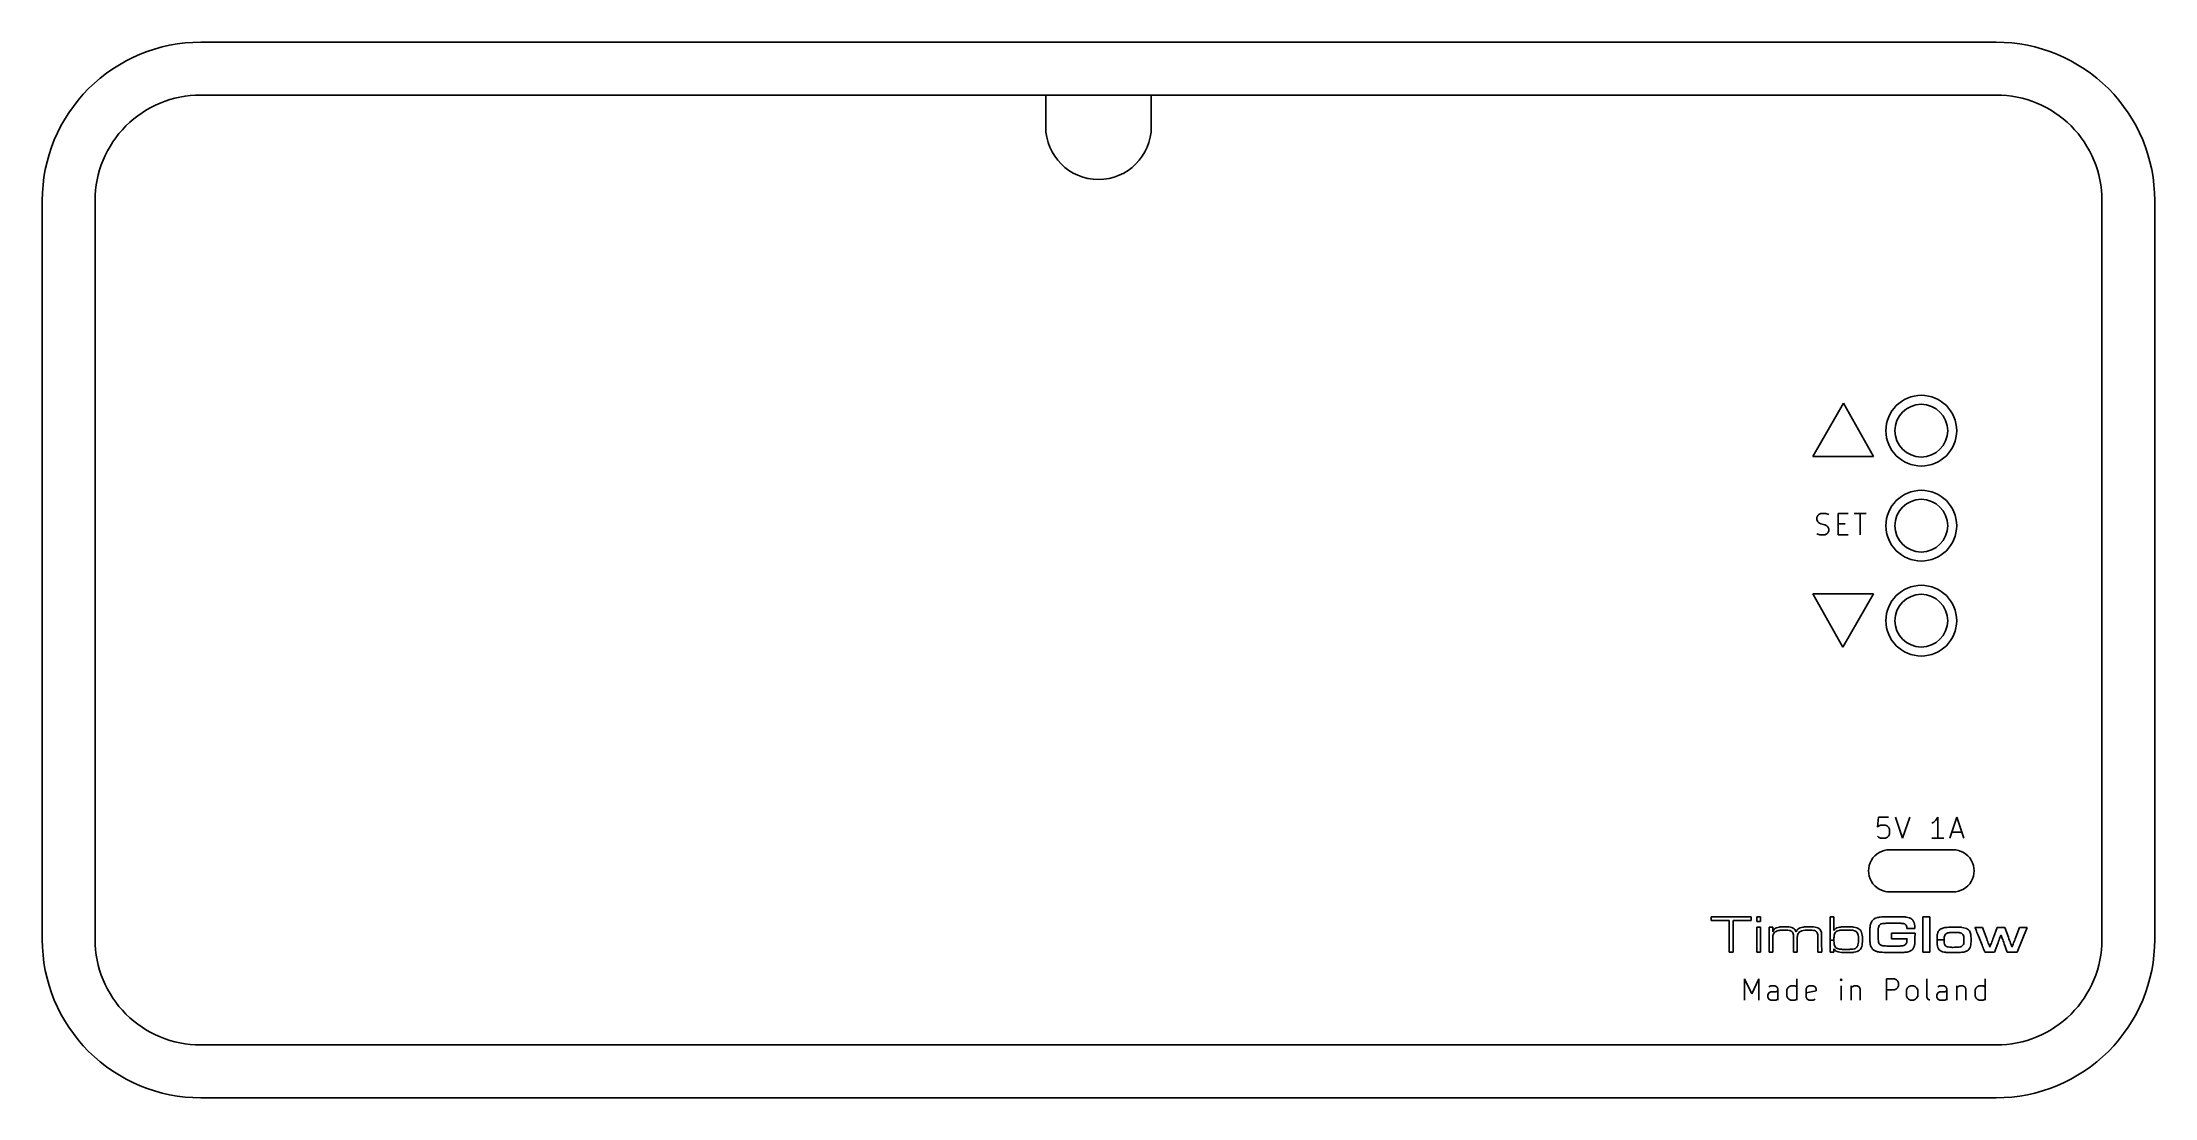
# Model space of a CAD drawing. Extents: x 15 to 215, y -115 to -15.
import ezdxf

# ---------------------------------------------------------------- set-up
doc = ezdxf.new("R2010")
doc.units = 0
doc.layers.add('BLACK', color=7, linetype='CONTINUOUS')

msp = doc.modelspace()

# ---------------------------------------------------------------- linework, layer by layer
at = {"layer": 'BLACK', "linetype": 'CONTINUOUS'}
for p, q in [((199.99999, -14.999997), (29.999986, -14.999996)), ((29.99999, -20), (199.99998, -20)), ((109.999988, -22.999999), (109.999988, -20)), ((119.999988, -22.999999), (119.999988, -20)), ((14.999988, -29.99998), (14.999984, -99.999993)), ((19.999985, -99.999994), (19.99999, -30)), ((209.999988, -29.999999), (209.999982, -99.999986)), ((214.999984, -99.999965), (214.999983, -29.999997)), ((185.52499, -49.20006), (182.625, -54.25)), ((188.375, -54.25), (185.52499, -49.20006)), ((182.625, -54.25), (188.375, -54.25)), ((183.011904, -60.04059), (183.107142, -59.850114)), ((183.107142, -59.850114), (183.20238, -59.754876)), ((183.20238, -59.754876), (183.392856, -59.659638)), ((183.392856, -59.659638), (183.869047, -59.659638)), ((183.869047, -59.659638), (184.154761, -59.754876)), ((185.011904, -61.659638), (185.011904, -59.659638)), ((185.011904, -59.659638), (185.964285, -59.659638)), ((186.535714, -59.659638), (187.678571, -59.659638)), ((187.107142, -61.659638), (187.107142, -59.659638)), ((183.011904, -60.231066), (183.011904, -60.04059)), ((183.107142, -60.421542), (183.011904, -60.231066)), ((183.011904, -61.5644), (183.297618, -61.659638)), ((183.20238, -60.51678), (183.107142, -60.421542)), ((183.392856, -60.612019), (183.20238, -60.51678)), ((183.297618, -61.659638), (183.773809, -61.659638)), ((183.773809, -60.707257), (183.392856, -60.612019)), ((183.964285, -60.802495), (183.773809, -60.707257)), ((183.773809, -61.659638), (183.964285, -61.5644)), ((184.059523, -60.897733), (183.964285, -60.802495)), ((183.964285, -61.5644), (184.059523, -61.469161)), ((184.154761, -61.088209), (184.059523, -60.897733)), ((184.059523, -61.469161), (184.154761, -61.278685)), ((184.154761, -61.278685), (184.154761, -61.088209)), ((185.011904, -60.612019), (185.678571, -60.612019)), ((185.964285, -61.659638), (185.011904, -61.659638)), ((182.625, -67.25), (185.47501, -72.29994)), ((188.375, -67.25), (182.625, -67.25)), ((185.47501, -72.29994), (188.375, -67.25)), ((188.845237, -88.409638), (188.749999, -89.362019)), ((188.749999, -89.362019), (188.845237, -89.26678)), ((189.797618, -88.409638), (188.845237, -88.409638)), ((188.845237, -89.26678), (189.035713, -89.171542)), ((189.035713, -89.171542), (189.511904, -89.171542)), ((189.511904, -89.171542), (189.70238, -89.26678)), ((189.70238, -89.26678), (189.797618, -89.362019)), ((189.797618, -89.362019), (189.892856, -89.552495)), ((189.892856, -89.552495), (189.892856, -90.028685)), ((190.464285, -88.409638), (191.130951, -90.409638)), ((191.130951, -90.409638), (191.797618, -88.409638)), ((194.083333, -88.885828), (193.892857, -88.981066)), ((194.273809, -88.695352), (194.083333, -88.885828)), ((194.464285, -88.409638), (194.273809, -88.695352)), ((194.464285, -90.409638), (194.464285, -88.409638)), ((195.607143, -90.409638), (196.273809, -88.409638)), ((195.797619, -89.838209), (196.75, -89.838209)), ((196.273809, -88.409638), (196.940476, -90.409638)), ((188.845237, -90.3144), (188.749999, -90.219161)), ((189.035713, -90.409638), (188.845237, -90.3144)), ((189.511904, -90.409638), (189.035713, -90.409638)), ((189.70238, -90.3144), (189.511904, -90.409638)), ((189.797618, -90.219161), (189.70238, -90.3144)), ((189.892856, -90.028685), (189.797618, -90.219161)), ((195.899954, -91.5), (189.911313, -91.499999)), ((195.035714, -90.409638), (193.892857, -90.409638)), ((189.9, -95.500033), (195.899947, -95.50006)), ((172.995809, -98.0387), (172.995809, -97.870265)), ((172.995809, -97.870265), (174.895755, -97.870265)), ((174.895755, -97.870265), (176.795702, -97.870265)), ((176.795702, -97.870265), (176.795702, -98.0387)), ((177.32122, -98.06565), (177.32122, -97.843316)), ((177.32122, -97.843316), (177.496392, -97.843316)), ((177.496392, -97.843316), (177.671564, -97.843316)), ((177.671564, -97.843316), (177.671564, -98.06565)), ((184.274217, -99.527666), (184.274217, -97.843316)), ((184.274217, -97.843316), (184.449389, -97.843316)), ((184.449389, -97.843316), (184.624562, -97.843316)), ((184.624562, -97.843316), (184.624562, -98.505774)), ((188.410929, -98.072275), (188.538809, -97.996991)), ((188.538809, -97.996991), (188.683502, -97.942367)), ((188.683502, -97.942367), (188.724558, -97.931479)), ((188.724558, -97.931479), (188.809063, -97.913539)), ((188.809063, -97.913539), (188.906558, -97.89786)), ((188.906558, -97.89786), (189.018602, -97.884358)), ((189.018602, -97.884358), (189.146751, -97.872946)), ((189.146751, -97.872946), (189.292561, -97.863538)), ((189.292561, -97.863538), (189.457592, -97.85605)), ((189.457592, -97.85605), (189.643398, -97.850396)), ((189.643398, -97.850396), (189.851537, -97.84649)), ((189.851537, -97.84649), (190.083566, -97.844247)), ((190.083566, -97.844247), (190.324403, -97.843578)), ((190.324403, -97.843578), (190.537081, -97.844068)), ((190.537081, -97.844068), (190.724835, -97.845582)), ((190.724835, -97.845582), (190.889677, -97.848193)), ((190.889677, -97.848193), (191.033614, -97.851971)), ((191.033614, -97.851971), (191.158657, -97.856988)), ((191.158657, -97.856988), (191.266816, -97.863316)), ((191.266816, -97.863316), (191.360099, -97.871025)), ((191.360099, -97.871025), (191.440517, -97.880188)), ((191.440517, -97.880188), (191.469761, -97.884311)), ((191.469761, -97.884311), (191.63851, -97.916892)), ((191.63851, -97.916892), (191.784639, -97.961611)), ((191.784639, -97.961611), (191.909417, -98.019899)), ((193.046312, -99.534403), (193.046312, -97.85679)), ((193.046312, -97.85679), (193.376445, -97.85679)), ((193.376445, -97.85679), (193.706578, -97.85679)), ((193.706578, -97.85679), (193.706578, -99.534403)), ((172.995809, -98.207135), (172.995809, -98.0387)), ((173.844721, -98.207135), (172.995809, -98.207135)), ((174.693633, -98.207135), (173.844721, -98.207135)), ((174.693633, -99.709576), (174.693633, -98.207135)), ((174.693633, -101.212016), (174.693633, -99.709576)), ((175.94679, -98.207135), (175.097877, -98.207135)), ((175.097877, -98.207135), (175.097877, -99.709576)), ((175.097877, -99.709576), (175.097877, -101.212016)), ((176.795702, -98.207135), (175.94679, -98.207135)), ((176.795702, -98.0387), (176.795702, -98.207135)), ((177.32122, -98.287984), (177.32122, -98.06565)), ((177.496392, -98.287984), (177.32122, -98.287984)), ((177.32122, -100.026233), (177.32122, -98.840451)), ((177.32122, -98.840451), (177.496392, -98.840451)), ((177.671564, -98.287984), (177.496392, -98.287984)), ((177.496392, -98.840451), (177.671564, -98.840451)), ((177.671564, -98.06565), (177.671564, -98.287984)), ((177.671564, -98.840451), (177.671564, -100.026233)), ((178.480053, -100.026233), (178.480053, -98.840451)), ((178.480053, -98.840451), (178.655225, -98.840451)), ((178.655225, -98.840451), (178.830397, -98.840451)), ((178.830397, -98.840451), (178.830397, -99.057858)), ((178.830397, -99.057858), (178.830397, -99.275265)), ((178.830397, -99.275265), (178.877497, -99.181118)), ((178.835851, -99.993523), (178.83493, -100.10955)), ((178.836917, -99.897443), (178.835851, -99.993523)), ((178.838219, -99.819047), (178.836917, -99.897443)), ((178.839848, -99.756072), (178.838219, -99.819047)), ((178.841895, -99.706255), (178.839848, -99.756072)), ((178.84445, -99.667332), (178.841895, -99.706255)), ((178.847606, -99.63704), (178.84445, -99.667332)), ((178.851452, -99.613117), (178.847606, -99.63704)), ((178.85608, -99.593298), (178.851452, -99.613117)), ((178.861581, -99.575322), (178.85608, -99.593298)), ((178.868046, -99.556923), (178.861581, -99.575322)), ((178.912963, -99.454998), (178.868046, -99.556923)), ((178.877497, -99.181118), (178.93464, -99.086335)), ((178.973541, -99.365184), (178.912963, -99.454998)), ((178.93464, -99.086335), (179.004376, -99.007486)), ((179.050246, -99.292221), (178.973541, -99.365184)), ((179.004376, -99.007486), (179.088999, -98.943322)), ((179.146303, -99.233082), (179.050246, -99.292221)), ((179.088999, -98.943322), (179.190803, -98.892595)), ((179.264939, -99.184744), (179.146303, -99.233082)), ((179.190803, -98.892595), (179.312082, -98.854056)), ((179.343158, -99.161281), (179.264939, -99.184744)), ((179.312082, -98.854056), (179.455131, -98.826458)), ((179.432577, -99.141265), (179.343158, -99.161281)), ((179.530625, -99.12658), (179.432577, -99.141265)), ((179.455131, -98.826458), (179.550744, -98.814793)), ((179.641834, -99.116706), (179.530625, -99.12658)), ((179.550744, -98.814793), (179.626657, -98.809004)), ((179.626657, -98.809004), (179.720625, -98.804706)), ((179.770734, -99.111122), (179.641834, -99.116706)), ((179.720625, -98.804706), (179.826722, -98.801904)), ((179.921856, -99.109308), (179.770734, -99.111122)), ((179.826722, -98.801904), (179.939022, -98.800604)), ((179.922028, -99.109308), (179.921856, -99.109308)), ((180.097397, -99.112306), (179.922028, -99.109308)), ((179.939022, -98.800604), (180.051599, -98.800811)), ((180.051599, -98.800811), (180.158525, -98.802531)), ((180.248242, -99.122139), (180.097397, -99.112306)), ((180.158525, -98.802531), (180.253876, -98.805769)), ((180.376329, -99.139721), (180.248242, -99.122139)), ((180.253876, -98.805769), (180.331724, -98.810531)), ((180.331724, -98.810531), (180.366878, -98.814038)), ((180.366878, -98.814038), (180.520079, -98.839414)), ((180.483423, -99.165969), (180.376329, -99.139721)), ((180.57129, -99.201801), (180.483423, -99.165969)), ((180.520079, -98.839414), (180.650358, -98.875819)), ((180.641698, -99.248133), (180.57129, -99.201801)), ((180.696411, -99.305881), (180.641698, -99.248133)), ((180.650358, -98.875819), (180.759927, -98.924553)), ((180.737196, -99.375962), (180.696411, -99.305881)), ((180.76582, -99.459292), (180.737196, -99.375962)), ((180.759927, -98.924553), (180.850996, -98.986918)), ((180.784047, -99.556789), (180.76582, -99.459292)), ((180.785737, -99.576506), (180.784047, -99.556789)), ((180.788034, -99.62556), (180.785737, -99.576506)), ((180.790172, -99.696804), (180.788034, -99.62556)), ((180.792109, -99.787445), (180.790172, -99.696804)), ((180.793803, -99.89469), (180.792109, -99.787445)), ((180.795211, -100.015745), (180.793803, -99.89469)), ((180.850996, -98.986918), (180.925776, -99.064215)), ((180.925776, -99.064215), (180.986478, -99.157744)), ((180.986478, -99.157744), (181.001458, -99.187447)), ((181.001458, -99.187447), (181.043469, -99.275473)), ((181.043469, -99.275473), (181.08322, -99.201392)), ((181.08322, -99.201392), (181.145562, -99.10456)), ((181.145562, -99.10456), (181.221221, -99.0237)), ((181.15569, -99.978943), (181.154297, -100.091872)), ((181.157272, -99.885505), (181.15569, -99.978943)), ((181.159117, -99.809312), (181.157272, -99.885505)), ((181.161302, -99.748112), (181.159117, -99.809312)), ((181.163901, -99.699657), (181.161302, -99.748112)), ((181.166991, -99.661698), (181.163901, -99.699657)), ((181.170646, -99.631985), (181.166991, -99.661698)), ((181.174942, -99.60827), (181.170646, -99.631985)), ((181.179954, -99.588302), (181.174942, -99.60827)), ((181.195371, -99.540576), (181.179954, -99.588302)), ((181.240189, -99.443651), (181.195371, -99.540576)), ((181.221221, -99.0237), (181.312686, -98.957305)), ((181.300199, -99.360296), (181.240189, -99.443651)), ((181.376677, -99.289939), (181.300199, -99.360296)), ((181.312686, -98.957305), (181.422445, -98.903869)), ((181.470898, -99.232012), (181.376677, -99.289939)), ((181.422445, -98.903869), (181.552987, -98.861883)), ((181.58414, -99.185943), (181.470898, -99.232012)), ((181.552987, -98.861883), (181.693017, -98.832172)), ((181.717678, -99.151162), (181.58414, -99.185943)), ((181.693017, -98.832172), (181.755274, -98.824119)), ((181.872787, -99.127099), (181.717678, -99.151162)), ((181.755274, -98.824119), (181.839339, -98.817136)), ((181.839339, -98.817136), (181.940087, -98.811323)), ((182.050744, -99.113185), (181.872787, -99.127099)), ((181.940087, -98.811323), (182.052393, -98.806784)), ((182.252825, -99.108848), (182.050744, -99.113185)), ((182.052393, -98.806784), (182.171132, -98.803619)), ((182.171132, -98.803619), (182.29118, -98.801932)), ((182.401813, -99.111337), (182.252825, -99.108848)), ((182.29118, -98.801932), (182.407412, -98.801824)), ((182.555211, -99.120729), (182.401813, -99.111337)), ((182.407412, -98.801824), (182.514704, -98.803396)), ((182.514704, -98.803396), (182.60793, -98.806751)), ((182.685609, -99.137988), (182.555211, -99.120729)), ((182.60793, -98.806751), (182.681965, -98.81199)), ((182.681965, -98.81199), (182.686213, -98.812422)), ((182.794761, -99.164039), (182.685609, -99.137988)), ((182.686213, -98.812422), (182.84932, -98.835152)), ((182.884421, -99.199806), (182.794761, -99.164039)), ((182.84932, -98.835152), (182.988834, -98.867707)), ((182.956342, -99.246216), (182.884421, -99.199806)), ((183.012278, -99.304194), (182.956342, -99.246216)), ((182.988834, -98.867707), (183.106745, -98.91143)), ((183.053982, -99.374665), (183.012278, -99.304194)), ((183.08321, -99.458555), (183.053982, -99.374665)), ((183.101713, -99.556789), (183.08321, -99.458555)), ((183.103402, -99.576506), (183.101713, -99.556789)), ((183.105699, -99.62556), (183.103402, -99.576506)), ((183.107838, -99.696804), (183.105699, -99.62556)), ((183.106745, -98.91143), (183.20504, -98.967669)), ((183.109775, -99.787445), (183.107838, -99.696804)), ((183.111469, -99.89469), (183.109775, -99.787445)), ((183.112877, -100.015745), (183.111469, -99.89469)), ((183.20504, -98.967669), (183.285708, -99.037768)), ((183.285708, -99.037768), (183.350738, -99.123073)), ((183.350738, -99.123073), (183.402119, -99.224929)), ((183.402119, -99.224929), (183.434606, -99.318806)), ((183.434606, -99.318806), (183.439312, -99.336918)), ((183.439312, -99.336918), (183.443383, -99.358064)), ((183.443383, -99.358064), (183.446877, -99.384301)), ((183.446877, -99.384301), (183.449851, -99.417685)), ((183.449851, -99.417685), (183.452364, -99.460271)), ((183.452364, -99.460271), (183.454474, -99.514116)), ((183.454474, -99.514116), (183.45624, -99.581276)), ((183.45624, -99.581276), (183.457718, -99.663806)), ((183.457718, -99.663806), (183.458968, -99.763763)), ((183.458968, -99.763763), (183.460047, -99.883202)), ((183.460047, -99.883202), (183.461014, -100.02418)), ((184.274217, -100.064625), (184.274217, -99.527666)), ((184.624562, -98.505774), (184.624562, -99.168233)), ((184.624562, -99.168233), (184.680233, -99.090489)), ((184.629698, -99.953325), (184.629307, -100.064625)), ((184.632347, -99.84646), (184.629698, -99.953325)), ((184.637268, -99.749587), (184.632347, -99.84646)), ((184.644479, -99.668267), (184.637268, -99.749587)), ((184.653994, -99.608057), (184.644479, -99.668267)), ((184.68317, -99.496453), (184.653994, -99.608057)), ((184.680233, -99.090489), (184.74212, -99.018919)), ((184.721534, -99.396399), (184.68317, -99.496453)), ((184.7696, -99.316956), (184.721534, -99.396399)), ((184.74212, -99.018919), (184.817988, -98.959273)), ((184.83058, -99.254928), (184.7696, -99.316956)), ((184.817988, -98.959273), (184.910777, -98.910054)), ((184.907687, -99.207121), (184.83058, -99.254928)), ((185.004133, -99.170338), (184.907687, -99.207121)), ((184.910777, -98.910054), (185.023424, -98.869768)), ((185.123129, -99.141386), (185.004133, -99.170338)), ((185.023424, -98.869768), (185.158871, -98.836919)), ((185.193794, -99.130786), (185.123129, -99.141386)), ((185.158871, -98.836919), (185.190503, -98.830822)), ((185.190503, -98.830822), (185.248319, -98.823141)), ((185.288161, -99.122077), (185.193794, -99.130786)), ((185.248319, -98.823141), (185.328885, -98.8168)), ((185.400443, -99.115498), (185.288161, -99.122077)), ((185.328885, -98.8168), (185.428034, -98.811798)), ((185.52616, -99.111027), (185.400443, -99.115498)), ((185.428034, -98.811798), (185.5416, -98.808134)), ((185.660831, -99.108639), (185.52616, -99.111027)), ((185.5416, -98.808134), (185.665416, -98.805808)), ((185.799979, -99.108313), (185.660831, -99.108639)), ((185.665416, -98.805808), (185.795316, -98.804818)), ((185.795316, -98.804818), (185.927133, -98.805164)), ((185.939122, -99.110025), (185.799979, -99.108313)), ((185.927133, -98.805164), (186.056701, -98.806846)), ((186.073781, -99.113751), (185.939122, -99.110025)), ((186.056701, -98.806846), (186.179854, -98.809862)), ((186.199477, -99.11947), (186.073781, -99.113751)), ((186.179854, -98.809862), (186.292424, -98.814212)), ((186.311729, -99.127158), (186.199477, -99.11947)), ((186.292424, -98.814212), (186.390246, -98.819895)), ((186.406058, -99.136792), (186.311729, -99.127158)), ((186.390246, -98.819895), (186.469152, -98.826911)), ((186.477984, -99.148349), (186.406058, -99.136792)), ((186.469152, -98.826911), (186.501093, -98.83105)), ((186.571506, -99.172452), (186.477984, -99.148349)), ((186.501093, -98.83105), (186.664261, -98.861947)), ((186.663849, -99.208893), (186.571506, -99.172452)), ((186.74063, -99.256589), (186.663849, -99.208893)), ((186.664261, -98.861947), (186.804033, -98.902611)), ((186.803195, -99.317681), (186.74063, -99.256589)), ((186.852891, -99.39431), (186.803195, -99.317681)), ((186.804033, -98.902611), (186.92258, -98.954282)), ((186.891062, -99.488617), (186.852891, -99.39431)), ((186.919054, -99.602742), (186.891062, -99.488617)), ((186.938214, -99.738826), (186.919054, -99.602742)), ((186.92258, -98.954282), (187.022071, -99.018201)), ((186.949886, -99.89901), (186.938214, -99.738826)), ((186.952099, -99.958139), (186.949886, -99.89901)), ((186.951902, -100.108635), (186.952099, -99.958139)), ((187.022071, -99.018201), (187.104677, -99.095608)), ((187.104677, -99.095608), (187.172566, -99.187744)), ((187.172566, -99.187744), (187.195644, -99.228164)), ((187.195644, -99.228164), (187.239723, -99.331067)), ((187.239723, -99.331067), (187.275352, -99.455084)), ((187.275352, -99.455084), (187.302531, -99.595737)), ((187.302531, -99.595737), (187.321259, -99.74855)), ((187.321259, -99.74855), (187.331536, -99.909047)), ((187.331536, -99.909047), (187.333364, -100.07275)), ((188.026949, -99.56809), (188.027215, -99.396533)), ((188.027192, -99.727078), (188.026949, -99.56809)), ((188.028132, -99.87591), (188.027192, -99.727078)), ((188.027215, -99.396533), (188.02813, -99.249077)), ((188.02813, -99.249077), (188.029866, -99.122879)), ((188.029982, -100.003255), (188.028132, -99.87591)), ((188.029866, -99.122879), (188.032597, -99.015096)), ((188.032597, -99.015096), (188.036498, -98.922883)), ((188.036498, -98.922883), (188.041741, -98.843397)), ((188.041741, -98.843397), (188.0485, -98.773794)), ((188.0485, -98.773794), (188.056948, -98.711231)), ((188.056948, -98.711231), (188.06726, -98.652864)), ((188.06726, -98.652864), (188.079608, -98.595849)), ((188.079608, -98.595849), (188.088525, -98.559293)), ((188.088525, -98.559293), (188.13866, -98.411727)), ((188.13866, -98.411727), (188.209805, -98.280678)), ((188.209805, -98.280678), (188.300911, -98.167182)), ((188.300911, -98.167182), (188.410929, -98.072275)), ((188.803645, -99.538995), (188.803441, -99.656084)), ((188.803441, -99.656084), (188.804472, -99.76644)), ((188.805011, -99.419381), (188.803645, -99.538995)), ((188.804472, -99.76644), (188.806813, -99.865852)), ((188.807467, -99.301452), (188.805011, -99.419381)), ((188.806813, -99.865852), (188.810535, -99.950112)), ((188.810938, -99.189418), (188.807467, -99.301452)), ((188.810535, -99.950112), (188.814101, -99.998907)), ((188.815352, -99.087488), (188.810938, -99.189418)), ((188.814101, -99.998907), (188.830673, -100.137206)), ((188.820635, -98.999872), (188.815352, -99.087488)), ((188.826713, -98.930778), (188.820635, -98.999872)), ((188.833514, -98.884417), (188.826713, -98.930778)), ((188.835294, -98.876163), (188.833514, -98.884417)), ((188.865688, -98.766279), (188.835294, -98.876163)), ((188.90545, -98.679251), (188.865688, -98.766279)), ((188.957794, -98.611864), (188.90545, -98.679251)), ((189.025937, -98.560903), (188.957794, -98.611864)), ((189.113093, -98.523151), (189.025937, -98.560903)), ((189.222477, -98.495393), (189.113093, -98.523151)), ((189.241855, -98.491954), (189.222477, -98.495393)), ((189.273492, -98.48766), (189.241855, -98.491954)), ((189.312189, -98.483948), (189.273492, -98.48766)), ((189.360158, -98.480752), (189.312189, -98.483948)), ((189.419608, -98.478003), (189.360158, -98.480752)), ((189.492748, -98.475634), (189.419608, -98.478003)), ((189.581789, -98.473575), (189.492748, -98.475634)), ((189.68894, -98.471758), (189.581789, -98.473575)), ((189.816412, -98.470117), (189.68894, -98.471758)), ((189.966413, -98.468582), (189.816412, -98.470117)), ((190.141154, -98.467086), (189.966413, -98.468582)), ((190.068381, -99.675889), (190.068381, -99.419867)), ((190.068381, -99.419867), (191.188542, -99.419867)), ((190.068381, -99.93191), (190.068381, -99.675889)), ((190.811098, -99.93191), (190.068381, -99.93191)), ((190.176469, -98.466809), (190.141154, -98.467086)), ((190.360922, -98.465561), (190.176469, -98.466809)), ((190.521007, -98.464919), (190.360922, -98.465561)), ((190.658917, -98.464967), (190.521007, -98.464919)), ((190.776842, -98.465789), (190.658917, -98.464967)), ((190.876974, -98.46747), (190.776842, -98.465789)), ((191.553814, -99.93191), (190.811098, -99.93191)), ((190.961502, -98.470096), (190.876974, -98.46747)), ((191.032617, -98.473749), (190.961502, -98.470096)), ((191.092512, -98.478514), (191.032617, -98.473749)), ((191.143376, -98.484477), (191.092512, -98.478514)), ((191.1874, -98.491722), (191.143376, -98.484477)), ((191.226776, -98.500333), (191.1874, -98.491722)), ((191.188542, -99.419867), (192.308703, -99.419867)), ((191.263694, -98.510395), (191.226776, -98.500333)), ((191.328987, -98.535429), (191.263694, -98.510395)), ((191.407284, -98.587086), (191.328987, -98.535429)), ((191.465425, -98.656596), (191.407284, -98.587086)), ((191.503303, -98.743818), (191.465425, -98.656596)), ((191.52081, -98.84861), (191.503303, -98.743818)), ((191.527204, -98.948249), (191.52081, -98.84861)), ((191.911448, -98.948249), (191.527204, -98.948249)), ((191.544007, -100.062724), (191.553814, -99.93191)), ((191.909417, -98.019899), (192.014117, -98.09319)), ((192.295693, -98.948249), (191.911448, -98.948249)), ((192.014117, -98.09319), (192.100009, -98.182917)), ((192.100009, -98.182917), (192.168364, -98.290514)), ((192.168364, -98.290514), (192.220452, -98.417413)), ((192.220452, -98.417413), (192.257546, -98.565049)), ((192.257546, -98.565049), (192.280917, -98.734852)), ((192.280917, -98.734852), (192.286444, -98.805197)), ((192.286444, -98.805197), (192.295693, -98.948249)), ((192.301421, -99.867904), (192.298282, -100.024486)), ((192.308703, -99.419867), (192.301421, -99.867904)), ((193.046312, -101.212016), (193.046312, -99.534403)), ((193.706578, -99.534403), (193.706578, -101.212016)), ((194.387876, -100.039708), (194.388025, -99.920482)), ((194.388025, -99.920482), (194.388614, -99.824315)), ((194.388614, -99.824315), (194.389851, -99.747321)), ((194.389851, -99.747321), (194.391948, -99.685609)), ((194.391948, -99.685609), (194.395115, -99.635292)), ((194.395115, -99.635292), (194.399562, -99.592481)), ((194.399562, -99.592481), (194.4055, -99.553287)), ((194.4055, -99.553287), (194.413138, -99.513823)), ((194.413138, -99.513823), (194.417394, -99.493989)), ((194.417394, -99.493989), (194.456107, -99.356041)), ((194.456107, -99.356041), (194.507906, -99.239967)), ((194.507906, -99.239967), (194.574718, -99.14311)), ((194.574718, -99.14311), (194.658471, -99.062814)), ((194.658471, -99.062814), (194.761091, -98.996422)), ((194.761091, -98.996422), (194.788541, -98.98236)), ((194.788541, -98.98236), (194.861173, -98.950225)), ((194.861173, -98.950225), (194.939849, -98.922666)), ((194.939849, -98.922666), (195.026903, -98.899409)), ((195.026903, -98.899409), (195.124664, -98.880182)), ((195.057415, -99.919839), (195.054592, -100.046446)), ((195.067915, -99.798185), (195.057415, -99.919839)), ((195.086941, -99.696864), (195.067915, -99.798185)), ((195.11529, -99.612855), (195.086941, -99.696864)), ((195.153762, -99.543138), (195.11529, -99.612855)), ((195.124664, -98.880182), (195.235465, -98.864709)), ((195.203155, -99.48469), (195.153762, -99.543138)), ((195.236707, -99.455665), (195.203155, -99.48469)), ((195.235465, -98.864709), (195.361636, -98.852718)), ((195.286371, -99.423886), (195.236707, -99.455665)), ((195.345828, -99.397744), (195.286371, -99.423886)), ((195.417511, -99.376807), (195.345828, -99.397744)), ((195.361636, -98.852718), (195.505509, -98.843935)), ((195.503851, -99.360642), (195.417511, -99.376807)), ((195.607283, -99.348816), (195.503851, -99.360642)), ((195.505509, -98.843935), (195.669415, -98.838085)), ((195.730239, -99.340896), (195.607283, -99.348816)), ((195.669415, -98.838085), (195.855685, -98.834895)), ((195.875152, -99.33645), (195.730239, -99.340896)), ((195.855685, -98.834895), (196.051193, -98.834076)), ((196.044456, -99.335045), (195.875152, -99.33645)), ((196.109003, -99.335165), (196.044456, -99.335045)), ((196.051193, -98.834076), (196.19733, -98.834399)), ((196.230896, -99.336456), (196.109003, -99.335165)), ((196.19733, -98.834399), (196.319811, -98.835223)), ((196.331626, -99.339466), (196.230896, -99.336456)), ((196.319811, -98.835223), (196.421928, -98.836661)), ((196.41513, -99.344573), (196.331626, -99.339466)), ((196.485351, -99.352152), (196.41513, -99.344573)), ((196.421928, -98.836661), (196.506974, -98.838823)), ((196.546227, -99.362581), (196.485351, -99.352152)), ((196.506974, -98.838823), (196.578238, -98.841821)), ((196.601699, -99.376237), (196.546227, -99.362581)), ((196.578238, -98.841821), (196.639014, -98.845766)), ((196.655706, -99.393496), (196.601699, -99.376237)), ((196.639014, -98.845766), (196.692592, -98.850768)), ((196.702431, -99.412804), (196.655706, -99.393496)), ((196.692592, -98.850768), (196.742264, -98.856939)), ((196.779836, -99.462848), (196.702431, -99.412804)), ((196.742264, -98.856939), (196.746656, -98.857556)), ((196.746656, -98.857556), (196.909946, -98.885718)), ((196.840136, -99.53084), (196.779836, -99.462848)), ((196.884861, -99.618752), (196.840136, -99.53084)), ((196.915542, -99.728558), (196.884861, -99.618752)), ((196.909946, -98.885718), (197.049812, -98.921113)), ((196.917966, -99.742305), (196.915542, -99.728558)), ((196.924813, -99.803401), (196.917966, -99.742305)), ((196.929578, -99.882185), (196.924813, -99.803401)), ((196.932268, -99.97229), (196.929578, -99.882185)), ((196.932891, -100.067351), (196.932268, -99.97229)), ((197.049812, -98.921113), (197.169078, -98.964869)), ((197.169078, -98.964869), (197.270569, -99.01811)), ((197.270569, -99.01811), (197.357109, -99.081963)), ((197.357109, -99.081963), (197.392446, -99.114979)), ((197.392446, -99.114979), (197.450218, -99.180417)), ((197.450218, -99.180417), (197.49662, -99.251155)), ((197.49662, -99.251155), (197.533154, -99.331355)), ((197.533154, -99.331355), (197.561323, -99.425181)), ((197.561323, -99.425181), (197.582632, -99.536797)), ((197.582632, -99.536797), (197.598582, -99.670366)), ((197.598582, -99.670366), (197.600482, -99.691154)), ((197.600482, -99.691154), (197.611442, -99.863713)), ((197.611442, -99.863713), (197.614472, -100.03829)), ((197.998843, -98.91771), (197.977544, -98.866959)), ((197.977544, -98.866959), (198.336863, -98.870549)), ((198.005679, -98.934452), (197.998843, -98.91771)), ((198.022129, -98.975176), (198.005679, -98.934452)), ((198.04716, -99.037341), (198.022129, -98.975176)), ((198.080014, -99.119059), (198.04716, -99.037341)), ((198.119933, -99.218444), (198.080014, -99.119059)), ((198.166161, -99.33361), (198.119933, -99.218444)), ((198.217939, -99.462671), (198.166161, -99.33361)), ((198.274513, -99.60374), (198.217939, -99.462671)), ((198.335123, -99.754931), (198.274513, -99.60374)), ((198.399013, -99.914357), (198.335123, -99.754931)), ((198.336863, -98.870549), (198.696182, -98.874138)), ((198.465425, -100.080133), (198.399013, -99.914357)), ((198.696182, -98.874138), (199.037176, -99.795389)), ((199.037176, -99.795389), (199.092833, -99.945645)), ((199.092833, -99.945645), (199.145798, -100.088415)), ((199.625756, -100.086846), (199.679246, -99.943818)), ((199.679246, -99.943818), (199.732746, -99.800306)), ((199.732746, -99.800306), (200.077489, -98.874138)), ((200.077489, -98.874138), (200.439275, -98.870715)), ((200.309987, -99.910622), (200.269137, -100.022204)), ((200.344048, -99.818711), (200.309987, -99.910622)), ((200.371986, -99.74479), (200.344048, -99.818711)), ((200.394465, -99.687177), (200.371986, -99.74479)), ((200.412149, -99.644193), (200.394465, -99.687177)), ((200.425704, -99.614156), (200.412149, -99.644193)), ((200.435793, -99.595384), (200.425704, -99.614156)), ((200.443082, -99.586197), (200.435793, -99.595384)), ((200.439275, -98.870715), (200.80106, -98.867293)), ((200.448235, -99.584914), (200.443082, -99.586197)), ((200.451916, -99.589853), (200.448235, -99.584914)), ((200.452375, -99.590977), (200.451916, -99.589853)), ((200.460583, -99.612937), (200.452375, -99.590977)), ((200.476864, -99.657701), (200.460583, -99.612937)), ((200.500402, -99.722992), (200.476864, -99.657701)), ((200.530381, -99.806531), (200.500402, -99.722992)), ((200.565986, -99.90604), (200.530381, -99.806531)), ((200.606402, -100.01924), (200.565986, -99.90604)), ((200.80106, -98.867293), (201.144132, -99.796521)), ((201.144132, -99.796521), (201.199849, -99.947167)), ((201.199849, -99.947167), (201.252903, -100.09009)), ((201.739334, -100.076015), (201.793577, -99.932787)), ((201.793577, -99.932787), (201.845873, -99.794482)), ((201.845873, -99.794482), (202.193619, -98.874138)), ((202.193619, -98.874138), (202.54978, -98.870553)), ((202.905941, -98.866968), (202.43332, -100.039492)), ((202.54978, -98.870553), (202.905941, -98.866968)), ((174.895755, -101.212016), (174.693633, -101.212016)), ((175.097877, -101.212016), (174.895755, -101.212016)), ((177.32122, -101.212016), (177.32122, -100.026233)), ((177.496392, -101.212016), (177.32122, -101.212016)), ((177.671564, -101.212016), (177.496392, -101.212016)), ((177.671564, -100.026233), (177.671564, -101.212016)), ((178.480053, -101.212016), (178.480053, -100.026233)), ((178.654436, -101.212016), (178.480053, -101.212016)), ((178.828819, -101.212016), (178.654436, -101.212016)), ((178.833069, -100.427109), (178.828819, -101.212016)), ((178.833159, -100.410499), (178.833069, -100.427109)), ((178.834063, -100.247788), (178.833159, -100.410499)), ((178.83493, -100.10955), (178.834063, -100.247788)), ((180.796292, -100.147818), (180.795211, -100.015745)), ((180.797003, -100.288116), (180.796292, -100.147818)), ((180.797302, -100.433846), (180.797003, -100.288116)), ((180.797718, -101.212016), (180.797302, -100.433846)), ((180.971834, -101.212016), (180.797718, -101.212016)), ((181.14595, -101.212016), (180.971834, -101.212016)), ((181.151377, -100.440583), (181.14595, -101.212016)), ((181.151773, -100.385206), (181.151377, -100.440583)), ((181.153016, -100.226543), (181.151773, -100.385206)), ((181.154297, -100.091872), (181.153016, -100.226543)), ((183.113958, -100.147818), (183.112877, -100.015745)), ((183.114669, -100.288116), (183.113958, -100.147818)), ((183.114968, -100.433846), (183.114669, -100.288116)), ((183.115384, -101.212016), (183.114968, -100.433846)), ((183.291092, -101.212016), (183.115384, -101.212016)), ((183.4668, -101.212016), (183.291092, -101.212016)), ((183.461014, -100.02418), (183.461927, -100.188753)), ((183.461927, -100.188753), (183.462502, -100.305835)), ((183.462502, -100.305835), (183.4668, -101.212016)), ((184.274217, -101.212016), (184.274217, -100.064625)), ((184.274217, -100.064625), (184.629307, -100.064625)), ((184.629307, -100.064625), (184.274217, -100.064625)), ((184.449389, -101.212016), (184.274217, -101.212016)), ((184.624562, -101.212016), (184.449389, -101.212016)), ((184.678352, -100.959351), (184.624562, -100.884233)), ((184.624562, -100.884233), (184.624562, -101.048125)), ((184.624562, -101.048125), (184.624562, -101.212016)), ((184.629307, -100.064625), (184.631157, -100.174801)), ((184.631157, -100.174801), (184.635233, -100.278294)), ((184.635233, -100.278294), (184.641518, -100.369545)), ((184.641518, -100.369545), (184.649999, -100.442996)), ((184.649999, -100.442996), (184.656463, -100.477639)), ((184.656463, -100.477639), (184.689143, -100.588902)), ((184.684531, -100.967807), (184.678352, -100.959351)), ((184.748719, -101.039092), (184.684531, -100.967807)), ((184.689143, -100.588902), (184.732072, -100.680268)), ((184.732072, -100.680268), (184.788029, -100.754144)), ((184.827271, -101.098585), (184.748719, -101.039092)), ((184.788029, -100.754144), (184.859791, -100.812936)), ((184.92253, -101.147289), (184.827271, -101.098585)), ((184.859791, -100.812936), (184.950138, -100.859052)), ((185.036841, -101.186204), (184.92253, -101.147289)), ((184.950138, -100.859052), (185.061848, -100.894898)), ((185.172546, -101.216332), (185.036841, -101.186204)), ((185.061848, -100.894898), (185.163554, -100.916903)), ((185.163554, -100.916903), (185.207056, -100.922644)), ((185.331989, -101.238676), (185.172546, -101.216332)), ((185.207056, -100.922644), (185.271942, -100.928332)), ((185.271942, -100.928332), (185.352648, -100.933726)), ((185.342615, -101.239728), (185.331989, -101.238676)), ((185.404252, -101.243574), (185.342615, -101.239728)), ((185.352648, -100.933726), (185.443609, -100.938585)), ((185.486926, -101.246193), (185.404252, -101.243574)), ((185.443609, -100.938585), (185.539261, -100.942667)), ((185.586274, -101.247655), (185.486926, -101.246193)), ((185.539261, -100.942667), (185.634039, -100.945732)), ((185.697935, -101.248027), (185.586274, -101.247655)), ((185.634039, -100.945732), (185.72238, -100.947537)), ((185.817546, -101.24738), (185.697935, -101.248027)), ((185.72238, -100.947537), (185.798717, -100.947842)), ((185.798717, -100.947842), (185.850769, -100.946709)), ((185.940746, -101.245781), (185.817546, -101.24738)), ((185.850769, -100.946709), (185.896149, -100.944935)), ((185.896149, -100.944935), (185.960939, -100.942542)), ((186.063173, -101.2433), (185.940746, -101.245781)), ((185.960939, -100.942542), (186.037613, -100.939802)), ((186.037613, -100.939802), (186.118645, -100.936987)), ((186.180464, -101.240006), (186.063173, -101.2433)), ((186.118645, -100.936987), (186.147214, -100.936015)), ((186.147214, -100.936015), (186.308706, -100.926349)), ((186.288258, -101.235966), (186.180464, -101.240006)), ((186.382192, -101.231251), (186.288258, -101.235966)), ((186.308706, -100.926349), (186.446261, -100.90864)), ((186.457905, -101.225929), (186.382192, -101.231251)), ((186.446261, -100.90864), (186.561883, -100.882154)), ((186.511034, -101.220068), (186.457905, -101.225929)), ((186.544456, -101.214763), (186.511034, -101.220068)), ((186.703515, -101.181109), (186.544456, -101.214763)), ((186.561883, -100.882154), (186.657574, -100.846156)), ((186.657574, -100.846156), (186.735338, -100.799914)), ((186.839764, -101.136389), (186.703515, -101.181109)), ((186.735338, -100.799914), (186.797178, -100.742691)), ((186.797178, -100.742691), (186.840408, -100.681999)), ((186.955152, -101.079475), (186.839764, -101.136389)), ((186.840408, -100.681999), (186.875602, -100.604366)), ((186.875602, -100.604366), (186.904899, -100.504266)), ((186.904899, -100.504266), (186.92775, -100.385646)), ((186.92775, -100.385646), (186.943601, -100.252453)), ((186.943601, -100.252453), (186.951902, -100.108635)), ((187.051629, -101.00924), (186.955152, -101.079475)), ((187.131143, -100.924558), (187.051629, -101.00924)), ((187.195644, -100.824302), (187.131143, -100.924558)), ((187.215745, -100.782676), (187.195644, -100.824302)), ((187.256169, -100.670092), (187.215745, -100.782676)), ((187.288144, -100.538331), (187.256169, -100.670092)), ((187.311667, -100.391869), (187.288144, -100.538331)), ((187.326741, -100.235183), (187.311667, -100.391869)), ((187.333364, -100.07275), (187.326741, -100.235183)), ((188.032954, -100.11195), (188.029982, -100.003255)), ((188.037257, -100.204833), (188.032954, -100.11195)), ((188.043103, -100.284741), (188.037257, -100.204833)), ((188.050704, -100.354512), (188.043103, -100.284741)), ((188.060269, -100.416983), (188.050704, -100.354512)), ((188.072011, -100.474992), (188.060269, -100.416983)), ((188.08614, -100.531376), (188.072011, -100.474992)), ((188.102867, -100.588972), (188.08614, -100.531376)), ((188.13505, -100.67853), (188.102867, -100.588972)), ((188.202018, -100.806557), (188.13505, -100.67853)), ((188.288549, -100.916249), (188.202018, -100.806557)), ((188.395321, -101.008405), (188.288549, -100.916249)), ((188.523015, -101.083824), (188.395321, -101.008405)), ((188.548977, -101.096099), (188.523015, -101.083824)), ((188.615376, -101.123953), (188.548977, -101.096099)), ((188.685035, -101.147466), (188.615376, -101.123953)), ((188.761338, -101.167231), (188.685035, -101.147466)), ((188.847668, -101.183841), (188.761338, -101.167231)), ((188.830673, -100.137206), (188.853692, -100.251725)), ((188.947411, -101.197888), (188.847668, -101.183841)), ((188.853692, -100.251725), (188.884477, -100.345141)), ((188.884477, -100.345141), (188.924345, -100.420132)), ((188.924345, -100.420132), (188.974613, -100.479374)), ((189.06395, -101.209964), (188.947411, -101.197888)), ((188.974613, -100.479374), (189.036598, -100.525545)), ((189.036598, -100.525545), (189.085602, -100.550616)), ((189.20067, -101.220664), (189.06395, -101.209964)), ((189.085602, -100.550616), (189.12062, -100.565149)), ((189.12062, -100.565149), (189.156387, -100.577599)), ((189.156387, -100.577599), (189.195281, -100.588153)), ((189.195281, -100.588153), (189.239681, -100.596996)), ((189.360954, -101.230579), (189.20067, -101.220664)), ((189.239681, -100.596996), (189.291964, -100.604314)), ((189.291964, -100.604314), (189.354508, -100.610294)), ((189.354508, -100.610294), (189.42969, -100.61512)), ((189.37919, -101.231131), (189.360954, -101.230579)), ((189.425001, -101.231742), (189.37919, -101.231131)), ((189.493575, -101.232227), (189.425001, -101.231742)), ((189.42969, -100.61512), (189.51989, -100.61898)), ((189.582543, -101.232583), (189.493575, -101.232227)), ((189.51989, -100.61898), (189.627483, -100.622058)), ((189.689537, -101.232808), (189.582543, -101.232583)), ((189.627483, -100.622058), (189.754849, -100.624541)), ((189.812188, -101.232898), (189.689537, -101.232808)), ((189.754849, -100.624541), (189.904365, -100.626614)), ((189.948128, -101.232851), (189.812188, -101.232898)), ((189.904365, -100.626614), (190.078409, -100.628464)), ((190.094987, -101.232663), (189.948128, -101.232851)), ((190.078409, -100.628464), (190.081856, -100.628497)), ((190.081856, -100.628497), (190.283429, -100.630106)), ((190.250397, -101.232332), (190.094987, -101.232663)), ((190.411989, -101.231856), (190.250397, -101.232332)), ((190.283429, -100.630106), (190.460076, -100.630712)), ((190.582465, -101.231243), (190.411989, -101.231856)), ((190.460076, -100.630712), (190.613807, -100.630163)), ((190.758608, -101.230441), (190.582465, -101.231243)), ((190.613807, -100.630163), (190.746633, -100.628304)), ((190.746633, -100.628304), (190.860564, -100.624984)), ((190.911709, -101.229432), (190.758608, -101.230441)), ((190.860564, -100.624984), (190.957611, -100.620048)), ((191.043875, -101.228096), (190.911709, -101.229432)), ((190.957611, -100.620048), (191.039783, -100.613345)), ((191.039783, -100.613345), (191.109091, -100.604721)), ((191.157213, -101.226314), (191.043875, -101.228096)), ((191.109091, -100.604721), (191.167545, -100.594024)), ((191.253829, -101.223966), (191.157213, -101.226314)), ((191.167545, -100.594024), (191.217156, -100.581099)), ((191.217156, -100.581099), (191.259935, -100.565795)), ((191.33583, -101.220932), (191.253829, -101.223966)), ((191.259935, -100.565795), (191.29789, -100.547957)), ((191.29789, -100.547957), (191.322318, -100.534093)), ((191.322318, -100.534093), (191.392674, -100.477812)), ((191.405323, -101.217093), (191.33583, -101.220932)), ((191.392674, -100.477812), (191.453445, -100.403058)), ((191.464415, -101.212328), (191.405323, -101.217093)), ((191.453445, -100.403058), (191.498659, -100.318067)), ((191.515212, -101.206518), (191.464415, -101.212328)), ((191.498659, -100.318067), (191.515176, -100.268215)), ((191.515176, -100.268215), (191.524846, -100.220209)), ((191.55982, -101.199544), (191.515212, -101.206518)), ((191.524846, -100.220209), (191.534271, -100.156412)), ((191.534271, -100.156412), (191.541888, -100.087954)), ((191.541888, -100.087954), (191.544007, -100.062724)), ((191.600347, -101.191285), (191.55982, -101.199544)), ((191.638899, -101.181622), (191.600347, -101.191285)), ((191.677583, -101.170436), (191.638899, -101.181622)), ((191.718505, -101.157605), (191.677583, -101.170436)), ((191.751158, -101.146586), (191.718505, -101.157605)), ((191.883345, -101.087931), (191.751158, -101.146586)), ((191.99484, -101.012652), (191.883345, -101.087931)), ((192.087054, -100.919384), (191.99484, -101.012652)), ((192.1614, -100.806762), (192.087054, -100.919384)), ((192.21929, -100.67342), (192.1614, -100.806762)), ((192.229785, -100.641894), (192.21929, -100.67342)), ((192.246897, -100.582004), (192.229785, -100.641894)), ((192.261009, -100.518147), (192.246897, -100.582004)), ((192.272456, -100.447041), (192.261009, -100.518147)), ((192.281572, -100.365404), (192.272456, -100.447041)), ((192.288692, -100.269954), (192.281572, -100.365404)), ((192.29415, -100.157409), (192.288692, -100.269954)), ((192.298282, -100.024486), (192.29415, -100.157409)), ((193.376445, -101.212016), (193.046312, -101.212016)), ((193.706578, -101.212016), (193.376445, -101.212016)), ((194.387879, -100.046446), (194.387876, -100.039708)), ((194.387898, -100.091253), (194.387879, -100.046446)), ((194.387879, -100.046446), (195.054592, -100.046446)), ((195.054592, -100.046446), (194.387879, -100.046446)), ((194.388211, -100.200867), (194.387898, -100.091253)), ((194.389055, -100.288976), (194.388211, -100.200867)), ((194.390637, -100.35945), (194.389055, -100.288976)), ((194.393165, -100.416162), (194.390637, -100.35945)), ((194.396845, -100.462983), (194.393165, -100.416162)), ((194.401882, -100.503783), (194.396845, -100.462983)), ((194.408485, -100.542434), (194.401882, -100.503783)), ((194.416859, -100.582807), (194.408485, -100.542434)), ((194.426679, -100.624754), (194.416859, -100.582807)), ((194.469226, -100.760494), (194.426679, -100.624754)), ((194.524865, -100.875154), (194.469226, -100.760494)), ((194.595603, -100.970626), (194.524865, -100.875154)), ((194.683446, -101.048805), (194.595603, -100.970626)), ((194.790403, -101.111583), (194.683446, -101.048805)), ((194.91848, -101.160854), (194.790403, -101.111583)), ((195.069685, -101.19851), (194.91848, -101.160854)), ((195.054592, -100.046446), (195.058571, -100.198907)), ((195.058571, -100.198907), (195.071603, -100.327538)), ((195.098026, -101.203928), (195.069685, -101.19851)), ((195.071603, -100.327538), (195.095326, -100.434418)), ((195.095326, -100.434418), (195.13138, -100.521626)), ((195.178471, -101.217673), (195.098026, -101.203928)), ((195.13138, -100.521626), (195.181404, -100.591242)), ((195.260549, -101.229825), (195.178471, -101.217673)), ((195.181404, -100.591242), (195.247038, -100.645346)), ((195.247038, -100.645346), (195.329921, -100.686017)), ((195.330291, -101.238253), (195.260549, -101.229825)), ((195.329921, -100.686017), (195.431693, -100.715334)), ((195.338235, -101.238944), (195.330291, -101.238253)), ((195.384978, -101.241409), (195.338235, -101.238944)), ((195.454017, -101.243472), (195.384978, -101.241409)), ((195.431693, -100.715334), (195.553993, -100.735378)), ((195.541648, -101.245091), (195.454017, -101.243472)), ((195.644168, -101.246221), (195.541648, -101.245091)), ((195.553993, -100.735378), (195.601826, -100.740575)), ((195.601826, -100.740575), (195.656517, -100.74407)), ((195.757874, -101.246818), (195.644168, -101.246221)), ((195.656517, -100.74407), (195.731998, -100.746319)), ((195.731998, -100.746319), (195.823178, -100.747399)), ((195.879063, -101.246838), (195.757874, -101.246818)), ((195.823178, -100.747399), (195.924965, -100.74739)), ((196.004031, -101.246238), (195.879063, -101.246838)), ((195.924965, -100.74739), (196.032268, -100.74637)), ((196.108164, -101.245262), (196.004031, -101.246238)), ((196.032268, -100.74637), (196.139996, -100.744417)), ((196.294447, -101.242146), (196.108164, -101.245262)), ((196.139996, -100.744417), (196.243057, -100.741611)), ((196.243057, -100.741611), (196.336361, -100.738029)), ((196.457441, -101.237199), (196.294447, -101.242146)), ((196.336361, -100.738029), (196.414816, -100.733751)), ((196.414816, -100.733751), (196.47333, -100.728855)), ((196.599551, -101.230119), (196.457441, -101.237199)), ((196.47333, -100.728855), (196.489124, -100.726872)), ((196.489124, -100.726872), (196.608425, -100.703043)), ((196.723184, -101.220608), (196.599551, -101.230119)), ((196.608425, -100.703043), (196.704835, -100.668267)), ((196.704835, -100.668267), (196.780947, -100.62037)), ((196.830745, -101.208366), (196.723184, -101.220608)), ((196.780947, -100.62037), (196.839352, -100.55718)), ((196.92464, -101.193092), (196.830745, -101.208366)), ((196.839352, -100.55718), (196.882642, -100.476522)), ((196.882642, -100.476522), (196.913407, -100.376223)), ((196.913407, -100.376223), (196.914843, -100.369841)), ((196.914843, -100.369841), (196.922422, -100.318613)), ((196.922422, -100.318613), (196.927961, -100.246879)), ((197.007274, -101.174486), (196.92464, -101.193092)), ((196.927961, -100.246879), (196.931453, -100.161003)), ((196.931453, -100.161003), (196.932891, -100.067351)), ((197.081053, -101.15225), (197.007274, -101.174486)), ((197.148382, -101.126082), (197.081053, -101.15225)), ((197.211667, -101.095684), (197.148382, -101.126082)), ((197.237806, -101.081496), (197.211667, -101.095684)), ((197.332914, -101.019274), (197.237806, -101.081496)), ((197.408731, -100.948477), (197.332914, -101.019274)), ((197.468582, -100.86468), (197.408731, -100.948477)), ((197.515791, -100.763458), (197.468582, -100.86468)), ((197.553681, -100.640387), (197.515791, -100.763458)), ((197.578781, -100.517489), (197.553681, -100.640387)), ((197.597862, -100.370841), (197.578781, -100.517489)), ((197.609853, -100.20922), (197.597862, -100.370841)), ((197.614472, -100.03829), (197.609853, -100.20922)), ((198.527611, -100.235331), (198.465425, -100.080133)), ((198.590964, -100.393335), (198.527611, -100.235331)), ((198.650821, -100.542508), (198.590964, -100.393335)), ((198.706457, -100.681049), (198.650821, -100.542508)), ((198.757148, -100.807162), (198.706457, -100.681049)), ((198.80217, -100.919046), (198.757148, -100.807162)), ((198.840801, -101.014903), (198.80217, -100.919046)), ((198.872315, -101.092934), (198.840801, -101.014903)), ((198.895989, -101.151341), (198.872315, -101.092934)), ((198.911099, -101.188324), (198.895989, -101.151341)), ((198.916921, -101.202086), (198.911099, -101.188324)), ((198.925908, -101.203917), (198.916921, -101.202086)), ((198.959055, -101.205946), (198.925908, -101.203917)), ((199.013571, -101.207551), (198.959055, -101.205946)), ((199.08631, -101.208687), (199.013571, -101.207551)), ((199.174127, -101.209308), (199.08631, -101.208687)), ((199.145798, -100.088415), (199.195325, -100.221704)), ((199.273876, -101.209368), (199.174127, -101.209308)), ((199.195325, -100.221704), (199.240669, -100.343514)), ((199.240669, -100.343514), (199.281084, -100.451849)), ((199.382411, -101.208823), (199.273876, -101.209368)), ((199.281084, -100.451849), (199.315823, -100.544713)), ((199.315823, -100.544713), (199.344142, -100.62011)), ((199.344142, -100.62011), (199.365296, -100.676043)), ((199.365296, -100.676043), (199.378538, -100.710516)), ((199.378538, -100.710516), (199.383086, -100.721557)), ((199.841689, -101.205278), (199.382411, -101.208823)), ((199.383086, -100.721557), (199.38846, -100.710064)), ((199.38846, -100.710064), (199.402454, -100.675263)), ((199.402454, -100.675263), (199.424325, -100.619116)), ((199.424325, -100.619116), (199.453326, -100.543584)), ((199.453326, -100.543584), (199.488715, -100.450629)), ((199.488715, -100.450629), (199.529746, -100.342213)), ((199.529746, -100.342213), (199.575675, -100.220298)), ((199.575675, -100.220298), (199.625756, -100.086846)), ((200.139465, -100.380211), (199.841689, -101.205278)), ((200.164416, -100.311105), (200.139465, -100.380211)), ((200.220835, -100.155138), (200.164416, -100.311105)), ((200.269137, -100.022204), (200.220835, -100.155138)), ((200.650814, -100.143854), (200.606402, -100.01924)), ((200.698405, -100.277603), (200.650814, -100.143854)), ((200.748362, -100.418208), (200.698405, -100.277603)), ((201.030132, -101.211855), (200.748362, -100.418208)), ((201.495416, -101.211935), (201.030132, -101.211855)), ((201.252903, -100.09009), (201.302553, -100.22333)), ((201.302553, -100.22333), (201.348061, -100.344927)), ((201.348061, -100.344927), (201.388686, -100.452921)), ((201.388686, -100.452921), (201.423689, -100.545352)), ((201.423689, -100.545352), (201.45233, -100.62026)), ((201.45233, -100.62026), (201.473871, -100.675684)), ((201.473871, -100.675684), (201.487571, -100.709665)), ((201.487571, -100.709665), (201.492665, -100.720288)), ((201.492665, -100.720288), (201.4982, -100.707103)), ((201.9607, -101.212016), (201.495416, -101.211935)), ((201.4982, -100.707103), (201.512483, -100.670693)), ((201.512483, -100.670693), (201.534754, -100.613048)), ((201.534754, -100.613048), (201.564253, -100.536161)), ((201.564253, -100.536161), (201.60022, -100.442023)), ((201.60022, -100.442023), (201.641896, -100.332625)), ((201.641896, -100.332625), (201.68852, -100.209959)), ((201.68852, -100.209959), (201.739334, -100.076015)), ((202.43332, -100.039492), (201.9607, -101.212016)), ((176.173558, -105.739638), (176.173558, -103.739638)), ((176.173558, -103.739638), (176.840225, -105.168209)), ((176.840225, -105.168209), (177.506891, -103.739638)), ((177.506891, -103.739638), (177.506891, -105.739638)), ((181.125939, -105.739638), (181.125939, -103.739638)), ((185.316416, -103.739638), (185.221178, -103.834876)), ((185.221178, -103.834876), (185.316416, -103.930114)), ((185.411654, -103.834876), (185.316416, -103.739638)), ((185.316416, -103.739638), (185.316416, -103.930114)), ((185.316416, -103.930114), (185.411654, -103.834876)), ((189.602131, -105.739638), (189.602131, -103.739638)), ((189.602131, -103.739638), (190.364036, -103.739638)), ((190.364036, -103.739638), (190.554512, -103.834876)), ((190.554512, -103.834876), (190.64975, -103.930114)), ((190.64975, -103.930114), (190.744988, -104.12059)), ((193.411655, -105.453923), (193.411655, -103.739638)), ((198.935465, -105.739638), (198.935465, -103.739638)), ((178.364034, -105.263447), (178.459272, -105.072971)), ((178.364034, -105.453923), (178.364034, -105.263447)), ((178.459272, -105.6444), (178.364034, -105.453923)), ((178.649748, -104.406304), (178.459272, -104.501542)), ((178.459272, -105.072971), (178.649748, -104.977733)), ((178.649748, -105.739638), (178.459272, -105.6444)), ((179.030701, -104.406304), (178.649748, -104.406304)), ((178.649748, -104.977733), (179.125939, -104.977733)), ((179.125939, -105.739638), (178.649748, -105.739638)), ((179.221177, -104.501542), (179.030701, -104.406304)), ((179.125939, -104.977733), (179.316415, -104.882495)), ((179.316415, -105.6444), (179.125939, -105.739638)), ((179.316415, -104.692019), (179.221177, -104.501542)), ((179.316415, -105.739638), (179.316415, -104.692019)), ((180.173558, -104.787257), (180.268796, -104.59678)), ((180.173558, -105.358685), (180.173558, -104.787257)), ((180.268796, -105.549161), (180.173558, -105.358685)), ((180.268796, -104.59678), (180.364034, -104.501542)), ((180.364034, -105.6444), (180.268796, -105.549161)), ((180.364034, -104.501542), (180.55451, -104.406304)), ((180.55451, -105.739638), (180.364034, -105.6444)), ((180.55451, -104.406304), (180.935463, -104.406304)), ((180.935463, -105.739638), (180.55451, -105.739638)), ((180.935463, -104.406304), (181.125939, -104.501542)), ((181.125939, -105.6444), (180.935463, -105.739638)), ((181.983082, -104.692019), (182.07832, -104.501542)), ((181.983082, -105.453923), (181.983082, -104.692019)), ((182.935463, -104.882495), (181.983082, -105.072971)), ((182.07832, -105.6444), (181.983082, -105.453923)), ((182.07832, -104.501542), (182.268796, -104.406304)), ((182.268796, -105.739638), (182.07832, -105.6444)), ((182.268796, -104.406304), (182.649749, -104.406304)), ((182.649749, -105.739638), (182.268796, -105.739638)), ((182.649749, -104.406304), (182.840225, -104.501542)), ((182.840225, -105.6444), (182.649749, -105.739638)), ((182.840225, -104.501542), (182.935463, -104.692019)), ((182.935463, -104.692019), (182.935463, -104.882495)), ((185.316416, -105.739638), (185.316416, -104.406304)), ((186.268797, -104.406304), (186.268797, -105.739638)), ((186.268797, -104.59678), (186.364035, -104.501542)), ((186.364035, -104.501542), (186.554511, -104.406304)), ((186.554511, -104.406304), (186.840226, -104.406304)), ((186.840226, -104.406304), (187.030702, -104.501542)), ((187.030702, -104.501542), (187.12594, -104.692019)), ((187.12594, -104.692019), (187.12594, -105.739638)), ((190.364036, -104.787257), (189.602131, -104.787257)), ((190.554512, -104.692019), (190.364036, -104.787257)), ((190.64975, -104.59678), (190.554512, -104.692019)), ((190.744988, -104.406304), (190.64975, -104.59678)), ((190.744988, -104.12059), (190.744988, -104.406304)), ((191.506893, -104.787257), (191.602131, -104.59678)), ((191.506893, -105.358685), (191.506893, -104.787257)), ((191.602131, -105.549161), (191.506893, -105.358685)), ((191.602131, -104.59678), (191.697369, -104.501542)), ((191.697369, -105.6444), (191.602131, -105.549161)), ((191.697369, -104.501542), (191.887845, -104.406304)), ((191.887845, -105.739638), (191.697369, -105.6444)), ((191.887845, -104.406304), (192.17356, -104.406304)), ((192.17356, -105.739638), (191.887845, -105.739638)), ((192.17356, -104.406304), (192.364036, -104.501542)), ((192.364036, -105.6444), (192.17356, -105.739638)), ((192.364036, -104.501542), (192.459274, -104.59678)), ((192.459274, -105.549161), (192.364036, -105.6444)), ((192.459274, -104.59678), (192.554512, -104.787257)), ((192.554512, -105.358685), (192.459274, -105.549161)), ((192.554512, -104.787257), (192.554512, -105.358685)), ((193.506893, -105.6444), (193.411655, -105.453923)), ((193.697369, -105.739638), (193.506893, -105.6444)), ((194.364036, -105.263447), (194.459274, -105.072971)), ((194.364036, -105.453923), (194.364036, -105.263447)), ((194.459274, -105.6444), (194.364036, -105.453923)), ((194.64975, -104.406304), (194.459274, -104.501542)), ((194.459274, -105.072971), (194.64975, -104.977733)), ((194.64975, -105.739638), (194.459274, -105.6444)), ((195.030703, -104.406304), (194.64975, -104.406304)), ((194.64975, -104.977733), (195.125941, -104.977733)), ((195.125941, -105.739638), (194.64975, -105.739638)), ((195.221179, -104.501542), (195.030703, -104.406304)), ((195.125941, -104.977733), (195.316417, -104.882495)), ((195.316417, -105.6444), (195.125941, -105.739638)), ((195.316417, -104.692019), (195.221179, -104.501542)), ((195.316417, -105.739638), (195.316417, -104.692019)), ((196.268798, -104.406304), (196.268798, -105.739638)), ((196.268798, -104.59678), (196.364036, -104.501542)), ((196.364036, -104.501542), (196.554512, -104.406304)), ((196.554512, -104.406304), (196.840227, -104.406304)), ((196.840227, -104.406304), (197.030703, -104.501542)), ((197.030703, -104.501542), (197.125941, -104.692019)), ((197.125941, -104.692019), (197.125941, -105.739638)), ((197.983084, -104.787257), (198.078322, -104.59678)), ((197.983084, -105.358685), (197.983084, -104.787257)), ((198.078322, -105.549161), (197.983084, -105.358685)), ((198.078322, -104.59678), (198.17356, -104.501542)), ((198.17356, -105.6444), (198.078322, -105.549161)), ((198.17356, -104.501542), (198.364036, -104.406304)), ((198.364036, -105.739638), (198.17356, -105.6444)), ((198.364036, -104.406304), (198.744989, -104.406304)), ((198.744989, -105.739638), (198.364036, -105.739638)), ((198.744989, -104.406304), (198.935465, -104.501542)), ((198.935465, -105.6444), (198.744989, -105.739638)), ((199.999984, -109.999994), (29.999993, -109.999994)), ((29.999984, -114.999997), (199.999982, -114.999984))]:
    msp.add_line(p, q, dxfattribs=at)
at = {"layer": 'BLACK'}
for centre, radius in [((192.89999, -51.80007), 3.35001), ((192.89999, -51.80007), 2.5), ((192.89999, -60.80007), 3.35001), ((192.89999, -60.80007), 2.5), ((192.89999, -69.80007), 3.35001), ((192.89999, -69.80007), 2.5)]:
    msp.add_circle(centre, radius, dxfattribs=at)
for centre, radius, start, end in [((29.999985, -29.999996), 15.000001, 89.99999618, 179.99999618), ((200, -30), 15.000005, 0.00001146, 90.00006112), ((29.99999, -30), 10, -269.99999427, -179.99995416), ((200, -30), 10, 0.00000573, 90.00011459), ((114.999988, -22.999999), 5, -180, 0), ((189.9, -93.5), 2.000033, -270.00151832, -89.99868222), ((195.9, -93.5), 2, -90.00151829, 90.0013178), ((29.99998, -99.99999), 15.000005, -179.99998854, -89.99998472), ((29.99998, -99.99999), 10.000004, -179.99997135, -89.99992552), ((200, -100), 14.999984, -90.00006875, 0.0000191), ((200, -100), 9.999983, -90.00009167, 0.00008021)]:
    msp.add_arc(centre, radius, start, end, dxfattribs=at)

doc.saveas('drawing.dxf')
